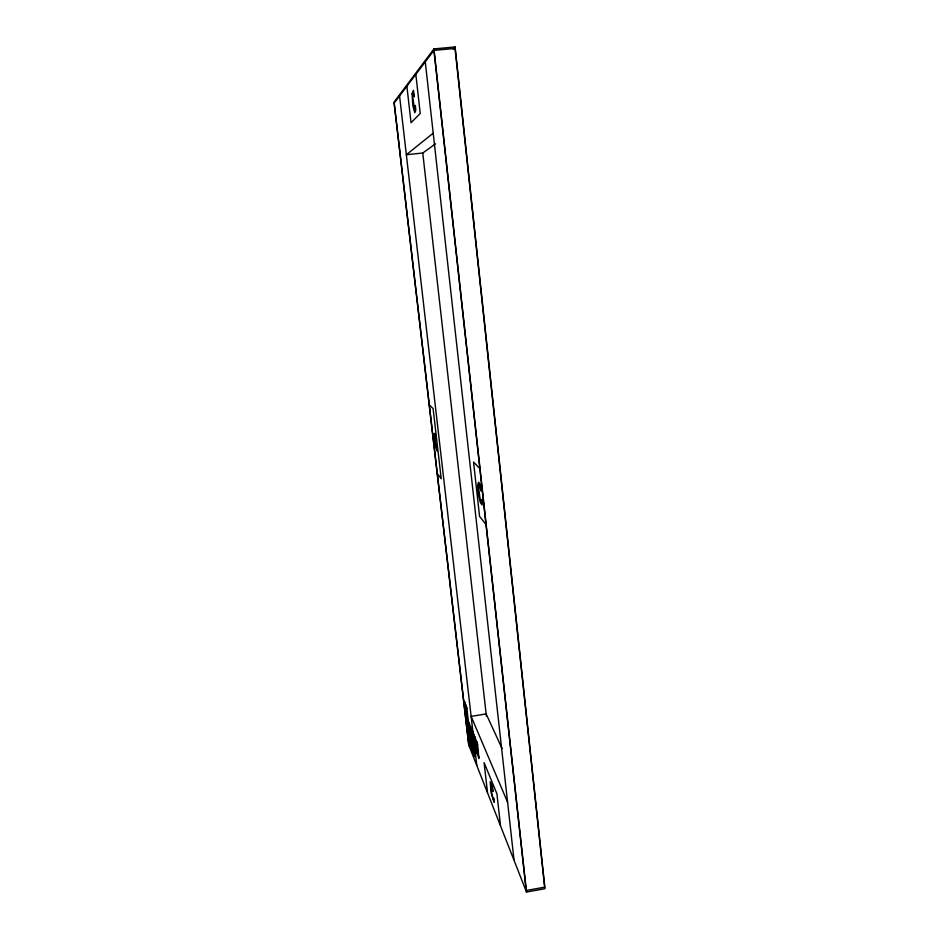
<?xml version="1.0" encoding="UTF-8"?>
<svg xmlns="http://www.w3.org/2000/svg" width="939" height="939" viewBox="0 0 939 939"><rect width="100%" height="100%" fill="white"/><g stroke="black" fill="none" stroke-linecap="round" stroke-linejoin="round"><path stroke-width="1.41" d="M470.322 729.556L469.852 727.396L470.157 731.481L470.005 728.324M470.239 731.774L470.85 735.225L470.439 733.324M467.188 723.312L467.235 722.103M467.329 721.363L467.376 720.06L467.892 723.147M467.352 723.711L467.376 722.748M467.469 722.138L467.493 721.093M468.491 728.324L468.455 729.368L468.068 727.302M468.584 727.725L468.608 726.763M468.549 730.131L468.62 729.11M468.69 728.195L468.772 727.173M469.113 723.347L469.031 723.91M468.655 729.298L468.573 730.389L468.08 727.772M468.725 728.382L468.303 724.72M472.024 730.378L471.941 730.941M465.697 708.757L465.838 706.821L466.953 716.398M474.007 737.185L473.209 738.524L475.075 746.364L473.737 743.078L472.681 733.958L474.007 737.185L475.075 746.364M433.935 50.377L526.18 890.512L544.643 887.167L455.051 48.429L433.935 50.377L394.216 103.008L468.854 745.284L526.509 892.05L544.984 888.693L455.098 46.95L433.947 48.898L394.016 102.187L468.819 745.754M453.208 49.192L455.098 46.95M433.208 133.174L406.352 154.724L422.773 153.034L435.543 143.784M470.169 730.988L470.58 731.904L470.345 729.556M471.906 737.338L471.601 738.453L471.918 737.948M469.324 742.714L471.214 744.533M473.174 746.399L471.39 744.697L468.361 734.451M429.299 404.932L433.102 408.582L441.224 478.773L437.269 473.467M469.746 743.782L471.484 745.449L474.594 755.977L469.277 742.467L468.221 735.143M471.648 745.613L473.608 747.503L468.209 733.758L468.35 735.46M479.852 468.584L473.549 462.07L479.559 516.344L486.003 524.525M475.028 737.62L474.934 738.195M469.84 735.448L469.923 734.885M472.74 742.608L471.425 729.873M475.733 749.991L475.827 749.428M478.808 757.597L478.89 756.822M474.547 755.719L474.641 755.179M502.072 748.559L486.144 713.922L471.132 716.363L507.6 802.246M466.448 715.178L467.469 717.631M471.801 737.749L471.237 734.967L471.495 738.148M477 741.775L477.564 744.463M473.937 734.392L474.488 737.021M470.967 727.22L471.319 729.145M476.836 753.289L476.554 751.799M473.808 745.824L473.456 743.888M470.885 738.582L470.615 737.138M473.514 746.834L474.747 755.296M468.033 731.551L467.775 730.131M470.662 737.338L472.939 743.582L472.81 741.833M471.19 728.476L468.925 722.384L470.451 736.188M476.601 752.01L479.019 758.606L477.482 744.51M471.812 737.878L471.296 734.251L471.93 737.42M467.822 730.331L470.04 736.399L469.899 734.674M476.543 752.209L476.46 751.317M471.249 728.265L471.46 729.415M473.491 744.122L475.932 750.977L474.406 737.08M473.831 748.524L468.338 734.603L468.326 735.249M470.603 737.538L470.533 736.681M467.317 723.605L467.704 725.589M467.153 723.206L467.657 725.741M467.739 729.908L467.763 730.53M471.331 731.88L470.721 729.051L471.437 734.145L471.366 732.15M476.46 751.822L476.214 750.238M470.533 737.185L470.404 736.399M469.066 741.493L474.747 756.693L473.913 749.017M473.385 744.005L473.256 743.207M467.634 729.803L467.469 728.664M470.357 732.948L470.228 731.997M473.409 743.641L471.824 730.847M470.486 736.434L468.925 723.816M469.031 741.247L468.831 740.46M477.622 744.862L474.817 736.622L474.958 738.418M476.39 750.813L474.817 738.077M466.988 708.734L464.406 701.316L464.582 703.029M467.622 729.204L464.57 702.137L466.765 707.713L470.04 734.991M470.815 729.896C470.181 725.307 470.533 732.42 470.791 729.838M406.88 86.235L411.047 122.739L420.238 113.443L415.824 74.369M487.505 792.539L484.09 762.632L496.919 793.795L500.475 825.393M475.944 749.557C477.869 743.23 466.929 711.809 473.35 743.16M399.568 95.919L476.777 765.367M422.714 152.576L486.402 716.269M425.273 61.845L513.973 859.596M433.947 48.898L526.509 892.05M476.824 743.488L477.235 752.221M476.402 742.444L476.812 751.153M475.967 741.411L476.261 747.561M475.545 740.425L475.615 741.986M477.939 750.777L478.104 754.346M477.294 745.261L477.669 753.278M434.041 434.874L435.191 445.978L437.187 451.096L437.058 446.929L436.917 449.804L434.816 439.088L434.734 434.64L436.201 439.968L435.649 434.874L434.475 433.337L434.041 434.874M482 501.52L481.742 503.316L480.169 499.478L478.784 489.289L478.913 483.843L481.097 491.027L480.451 484.571L478.538 482.141L477.646 485.181L478.655 495.769L480.416 502.694L482.141 505.018L481.895 499.607L482 501.52M493.714 799.547L493.574 800.368L491.836 794.148L490.909 783.83L492.987 791.554L492.459 786.506L490.193 781.671L491.097 792.892L494.231 802.352L493.632 798.173L493.714 799.547M412.08 93.771L412.843 105.884L414.815 112.727L415.813 110.086L415.331 105.438L414.862 111.013L412.714 97.351L413.019 92.268L414.299 96.94L413.465 90.25L412.08 93.771"/></g></svg>
